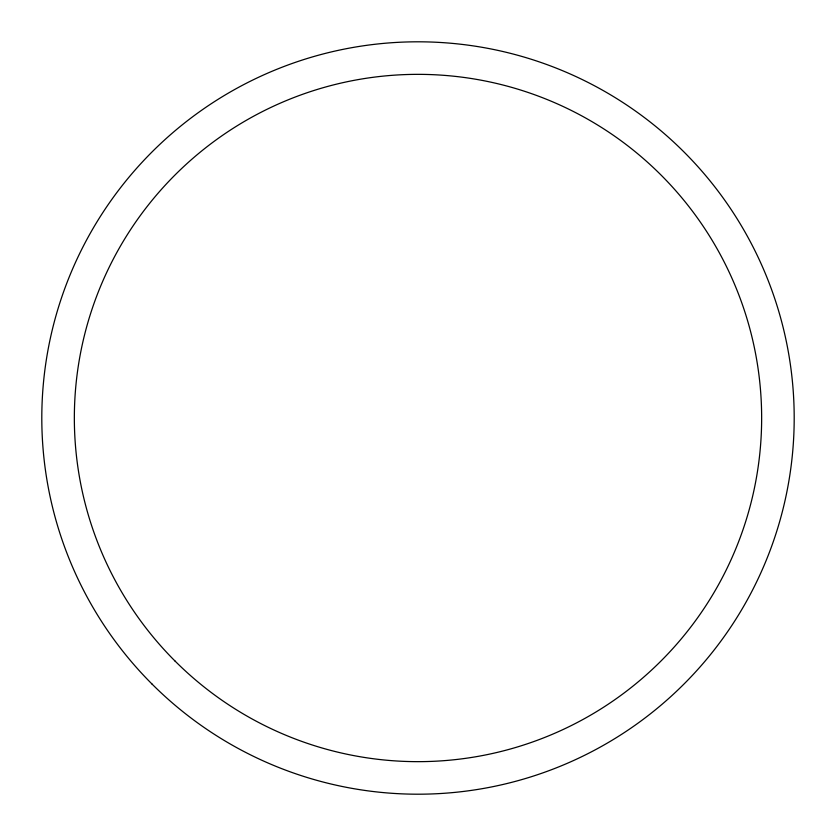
<?xml version="1.0" encoding="UTF-8"?>
<svg xmlns="http://www.w3.org/2000/svg" width="836" height="836" viewBox="0 0 836 836"><rect width="100%" height="100%" fill="white"/><g stroke="black" fill="none" stroke-linecap="round" stroke-linejoin="round"><path stroke-width="1.25" d="M151.985 684.015A376.2 376.2 0 0 0 781.378 515.363A376.2 376.2 0 0 0 320.637 54.622A376.2 376.2 0 0 0 151.985 684.015M174.996 661.004A343.659 343.659 0 0 0 749.944 506.94A343.659 343.659 0 0 0 329.06 86.056A343.659 343.659 0 0 0 174.996 661.004"/></g></svg>
